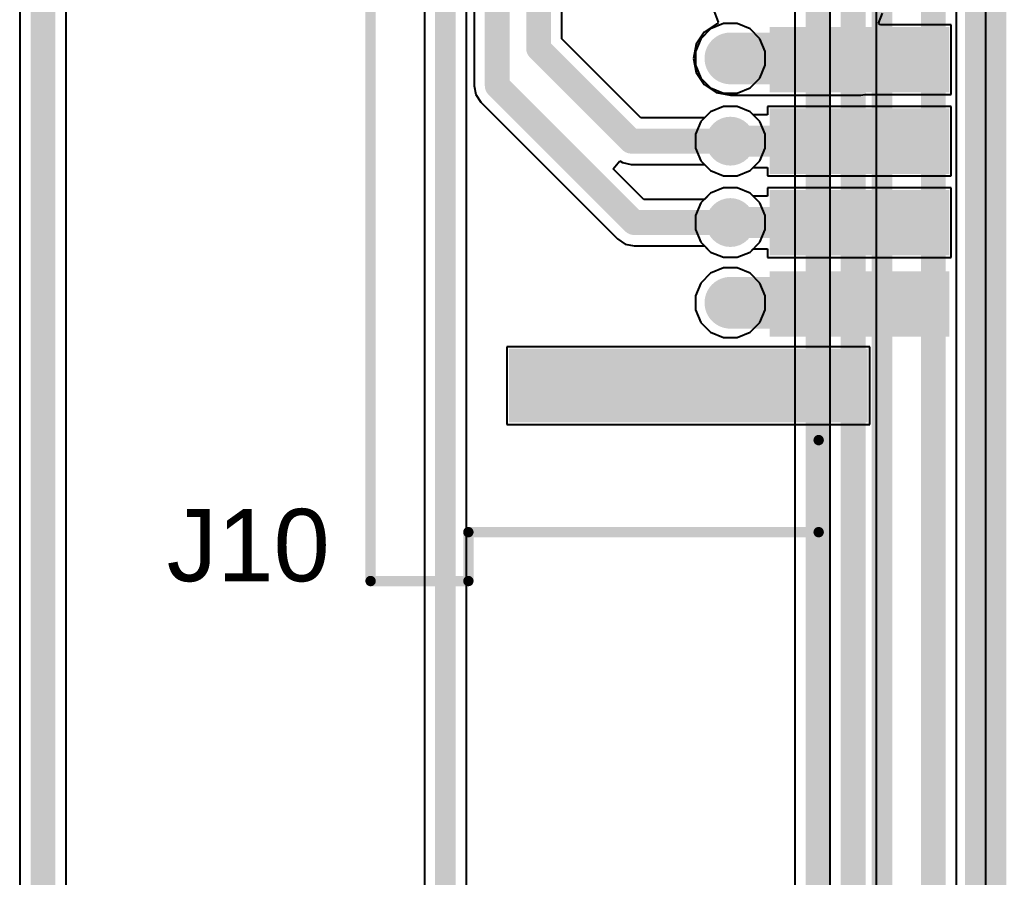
# Model space of a CAD drawing. Header units: inches. Extents: x -4.4 to 45.3, y -0.3 to 53.7.
# Drawn here: x 33.15 to 45.26, y 10.27 to 20.8 of the extents above; entities that cross this region are included whole.
import ezdxf

# ---------------------------------------------------------------- set-up
doc = ezdxf.new("R2010")
doc.units = ezdxf.units.IN
for name, color, linetype in [('Board Outline', 76, 'Continuous'), ('Bottom Layer', 5, 'Continuous'), ('Signal_1', 16, 'Continuous'), ('Signal_2', 76, 'Continuous'), ('Top Layer', 1, 'Continuous'), ('Top Overlay', 2, 'Continuous'), ('Top Paste', 8, 'Continuous'), ('Top Solder', 216, 'Continuous'), ('Via Holes', 16, 'Continuous')]:
    doc.layers.add(name, color=color, linetype=linetype)
doc.styles.add('Arial', font='', dxfattribs={"height": 0.2})
doc.styles.get('Arial').set_extended_font_data('Arial')

# ---------------------------------------------------------------- blocks, each defined once
blk = doc.blocks.new('SFW5R_1STE1LF_25')
at = {"layer": 'Top Layer'}
for points in [[(-2.3, 2.05), (-1.7, 2.05), (-1.7, 0.05), (-2.3, 0.05)], [(-1.3, 2.05), (-0.7, 2.05), (-0.7, 0.05), (-1.3, 0.05)], [(-0.3, 2.05), (0.3, 2.05), (0.3, 0.05), (-0.3, 0.05)], [(0.7, 2.05), (1.3, 2.05), (1.3, 0.05), (0.7, 0.05)], [(1.7, 2.05), (2.3, 2.05), (2.3, 0.05), (1.7, 0.05)], [(-3.35, 1.05), (-2.65, 1.05), (-2.65, -3.15), (-3.35, -3.15)], [(2.65, 1.05), (3.35, 1.05), (3.35, -3.15), (2.65, -3.15)]]:
    blk.add_hatch(color=1, dxfattribs=at).paths.add_polyline_path(points)
at = {"layer": 'Top Paste'}
for points in [[(-2.3, 2.05), (-1.7, 2.05), (-1.7, 0.05), (-2.3, 0.05)], [(-1.3, 2.05), (-0.7, 2.05), (-0.7, 0.05), (-1.3, 0.05)], [(-0.3, 2.05), (0.3, 2.05), (0.3, 0.05), (-0.3, 0.05)], [(0.7, 2.05), (1.3, 2.05), (1.3, 0.05), (0.7, 0.05)], [(1.7, 2.05), (2.3, 2.05), (2.3, 0.05), (1.7, 0.05)], [(-3.35, 1.05), (-2.65, 1.05), (-2.65, -3.15), (-3.35, -3.15)], [(2.65, 1.05), (3.35, 1.05), (3.35, -3.15), (2.65, -3.15)]]:
    blk.add_hatch(color=8, dxfattribs=at).paths.add_polyline_path(points)
at = {"layer": 'Top Solder'}
for points in [[(-2.402, 2.152), (-1.598, 2.152), (-1.598, -0.052), (-2.402, -0.052)], [(-1.402, 2.152), (-0.598, 2.152), (-0.598, -0.052), (-1.402, -0.052)], [(-0.402, 2.152), (0.402, 2.152), (0.402, -0.052), (-0.402, -0.052)], [(0.598, 2.152), (1.402, 2.152), (1.402, -0.052), (0.598, -0.052)], [(1.598, 2.152), (2.402, 2.152), (2.402, -0.052), (1.598, -0.052)], [(-3.452, 1.152), (-2.548, 1.152), (-2.548, -3.252), (-3.452, -3.252)], [(2.548, 1.152), (3.452, 1.152), (3.452, -3.252), (2.548, -3.252)]]:
    blk.add_hatch(color=216, dxfattribs=at).paths.add_polyline_path(points)
at = {"layer": 'Top Overlay'}
for points in [[(-2.492, 1.566, 0.127, 0.127, 0), (-2.619, 1.693, 0.127, 0.127, 0)], [(-2.619, 1.439, 0.127, 0.127, 0), (-2.619, 1.693, 0.127, 0.127, 0)], [(-2.619, 1.439, 0.127, 0.127, 0), (-2.492, 1.566, 0.127, 0.127, 0)], [(-4.8, -3.75, 0.127, 0.127, 0), (-4.8, 0.55, 0.127, 0.127, 0)], [(-3.67, 0.55, 0.127, 0.127, 0), (-4.8, 0.55, 0.127, 0.127, 0)], [(4.8, 0.55, 0.127, 0.127, 0), (3.67, 0.55, 0.127, 0.127, 0)], [(4.8, -3.75, 0.127, 0.127, 0), (4.8, 0.55, 0.127, 0.127, 0)], [(-4.8, -3.75, 0.127, 0.127, 0), (-5.4, -3.75, 0.127, 0.127, 0)], [(-5.4, -4.95, 0.127, 0.127, 0), (-5.4, -3.75, 0.127, 0.127, 0)], [(5.4, -3.75, 0.127, 0.127, 0), (4.8, -3.75, 0.127, 0.127, 0)], [(5.4, -4.95, 0.127, 0.127, 0), (5.4, -3.75, 0.127, 0.127, 0)], [(5.4, -4.95, 0.127, 0.127, 0), (-5.4, -4.95, 0.127, 0.127, 0)]]:
    blk.add_lwpolyline(points, format="xyseb", dxfattribs=at)
for points in [[(-2.651, 1.693, 0.0635, 0.0635, 1), (-2.587, 1.693, 0.0635, 0.0635, 1)], [(-2.651, 1.693, 0.0635, 0.0635, 1), (-2.587, 1.693, 0.0635, 0.0635, 1)], [(-2.524, 1.566, 0.0635, 0.0635, 1), (-2.46, 1.566, 0.0635, 0.0635, 1)], [(-2.524, 1.566, 0.0635, 0.0635, 1), (-2.46, 1.566, 0.0635, 0.0635, 1)], [(-2.651, 1.439, 0.0635, 0.0635, 1), (-2.587, 1.439, 0.0635, 0.0635, 1)], [(-2.651, 1.439, 0.0635, 0.0635, 1), (-2.587, 1.439, 0.0635, 0.0635, 1)], [(-4.832, 0.55, 0.0635, 0.0635, 1), (-4.768, 0.55, 0.0635, 0.0635, 1)], [(-4.832, 0.55, 0.0635, 0.0635, 1), (-4.768, 0.55, 0.0635, 0.0635, 1)], [(-3.702, 0.55, 0.0635, 0.0635, 1), (-3.638, 0.55, 0.0635, 0.0635, 1)], [(3.638, 0.55, 0.0635, 0.0635, 1), (3.702, 0.55, 0.0635, 0.0635, 1)], [(4.768, 0.55, 0.0635, 0.0635, 1), (4.832, 0.55, 0.0635, 0.0635, 1)], [(4.768, 0.55, 0.0635, 0.0635, 1), (4.832, 0.55, 0.0635, 0.0635, 1)], [(-5.432, -3.75, 0.0635, 0.0635, 1), (-5.368, -3.75, 0.0635, 0.0635, 1)], [(-5.432, -3.75, 0.0635, 0.0635, 1), (-5.368, -3.75, 0.0635, 0.0635, 1)], [(-4.832, -3.75, 0.0635, 0.0635, 1), (-4.768, -3.75, 0.0635, 0.0635, 1)], [(-4.832, -3.75, 0.0635, 0.0635, 1), (-4.768, -3.75, 0.0635, 0.0635, 1)], [(4.768, -3.75, 0.0635, 0.0635, 1), (4.832, -3.75, 0.0635, 0.0635, 1)], [(4.768, -3.75, 0.0635, 0.0635, 1), (4.832, -3.75, 0.0635, 0.0635, 1)], [(5.368, -3.75, 0.0635, 0.0635, 1), (5.432, -3.75, 0.0635, 0.0635, 1)], [(5.368, -3.75, 0.0635, 0.0635, 1), (5.432, -3.75, 0.0635, 0.0635, 1)], [(-5.432, -4.95, 0.0635, 0.0635, 1), (-5.368, -4.95, 0.0635, 0.0635, 1)], [(-5.432, -4.95, 0.0635, 0.0635, 1), (-5.368, -4.95, 0.0635, 0.0635, 1)], [(5.368, -4.95, 0.0635, 0.0635, 1), (5.432, -4.95, 0.0635, 0.0635, 1)], [(5.368, -4.95, 0.0635, 0.0635, 1), (5.432, -4.95, 0.0635, 0.0635, 1)]]:
    blk.add_lwpolyline(points, format="xyseb", close=True, dxfattribs=at)

msp = doc.modelspace()

# ---------------------------------------------------------------- hatches: boundary and pattern name
at = {"layer": 'Bottom Layer'}
h = msp.add_hatch(color=5, dxfattribs=at)
edge = h.paths.add_edge_path()
edge.add_arc((41.876, 20.326), 0.3, 0, 360)
h = msp.add_hatch(color=5, dxfattribs=at)
edge = h.paths.add_edge_path()
edge.add_arc((41.876, 19.31), 0.3, 0, 360)
h = msp.add_hatch(color=5, dxfattribs=at)
edge = h.paths.add_edge_path()
edge.add_arc((41.876, 18.311), 0.3, 0, 360)
h = msp.add_hatch(color=5, dxfattribs=at)
edge = h.paths.add_edge_path()
edge.add_arc((41.876, 17.326), 0.3, 0, 360)
at = {"layer": 'Signal_1'}
h = msp.add_hatch(color=16, dxfattribs=at)
edge = h.paths.add_edge_path()
edge.add_arc((41.876, 20.326), 0.3, 0, 360)
h = msp.add_hatch(color=16, dxfattribs=at)
edge = h.paths.add_edge_path()
edge.add_arc((41.876, 19.31), 0.3, 0, 360)
h = msp.add_hatch(color=16, dxfattribs=at)
edge = h.paths.add_edge_path()
edge.add_arc((41.876, 18.311), 0.3, 0, 360)
h = msp.add_hatch(color=16, dxfattribs=at)
edge = h.paths.add_edge_path()
edge.add_arc((41.876, 17.326), 0.3, 0, 360)
at = {"layer": 'Signal_2'}
h = msp.add_hatch(color=76, dxfattribs=at)
edge = h.paths.add_edge_path()
edge.add_arc((41.876, 20.326), 0.3, 0, 360)
h = msp.add_hatch(color=76, dxfattribs=at)
edge = h.paths.add_edge_path()
edge.add_arc((41.876, 19.31), 0.3, 0, 360)
h = msp.add_hatch(color=76, dxfattribs=at)
edge = h.paths.add_edge_path()
edge.add_arc((41.876, 18.311), 0.3, 0, 360)
h = msp.add_hatch(color=76, dxfattribs=at)
edge = h.paths.add_edge_path()
edge.add_arc((41.876, 17.326), 0.3, 0, 360)
at = {"layer": 'Top Layer'}
h = msp.add_hatch(color=1, dxfattribs=at)
edge = h.paths.add_edge_path()
edge.add_arc((41.876, 20.326), 0.3, 0, 360)
h = msp.add_hatch(color=1, dxfattribs=at)
edge = h.paths.add_edge_path()
edge.add_arc((41.876, 19.31), 0.3, 0, 360)
h = msp.add_hatch(color=1, dxfattribs=at)
edge = h.paths.add_edge_path()
edge.add_arc((41.876, 18.311), 0.3, 0, 360)
h = msp.add_hatch(color=1, dxfattribs=at)
edge = h.paths.add_edge_path()
edge.add_arc((41.876, 17.326), 0.3, 0, 360)
at = {"layer": 'Via Holes'}
h = msp.add_hatch(color=7, dxfattribs=at)
edge = h.paths.add_edge_path()
edge.add_arc((41.876, 20.326), 0.15, 0, 360)
h = msp.add_hatch(color=7, dxfattribs=at)
edge = h.paths.add_edge_path()
edge.add_arc((41.876, 19.31), 0.15, 0, 360)
h = msp.add_hatch(color=7, dxfattribs=at)
edge = h.paths.add_edge_path()
edge.add_arc((41.876, 18.311), 0.15, 0, 360)
h = msp.add_hatch(color=7, dxfattribs=at)
edge = h.paths.add_edge_path()
edge.add_arc((41.876, 17.326), 0.15, 0, 360)

# ---------------------------------------------------------------- linework, layer by layer
at = {"layer": 'Board Outline'}
msp.add_lwpolyline([(45.009, 49.936, 0.508, 0.508, 0), (45.009, 0, 0.508, 0.508, 0)], format="xyseb", dxfattribs=at)
at = {"layer": 'Bottom Layer'}
for p, q in [((45.009, 40.343), (45.009, 0)), ((33.153, 25.164), (33.153, 6.784)), ((33.723, 6.666), (33.723, 25.164)), ((41.791, 20.753), (41.634, 20.688)), ((41.961, 20.753), (41.791, 20.753)), ((42.118, 20.688), (41.961, 20.753)), ((41.634, 20.688), (41.514, 20.568)), ((42.238, 20.568), (42.118, 20.688)), ((41.514, 20.568), (41.449, 20.411)), ((42.303, 20.411), (42.238, 20.568)), ((41.449, 20.411), (41.449, 20.241)), ((42.303, 20.241), (42.303, 20.411)), ((41.449, 20.241), (41.514, 20.084)), ((42.238, 20.084), (42.303, 20.241)), ((41.514, 20.084), (41.634, 19.964)), ((42.118, 19.964), (42.238, 20.084)), ((41.634, 19.964), (41.791, 19.899)), ((41.791, 19.899), (41.961, 19.899)), ((41.961, 19.899), (42.118, 19.964)), ((41.634, 19.672), (41.514, 19.552)), ((41.791, 19.737), (41.634, 19.672)), ((41.961, 19.737), (41.791, 19.737)), ((42.118, 19.672), (41.961, 19.737)), ((42.238, 19.552), (42.118, 19.672)), ((41.514, 19.552), (41.449, 19.395)), ((42.303, 19.395), (42.238, 19.552)), ((41.449, 19.395), (41.449, 19.225)), ((42.303, 19.225), (42.303, 19.395)), ((41.449, 19.225), (41.514, 19.068)), ((42.238, 19.068), (42.303, 19.225)), ((41.514, 19.068), (41.634, 18.948)), ((42.118, 18.948), (42.238, 19.068)), ((41.634, 18.948), (41.791, 18.883)), ((41.961, 18.883), (42.118, 18.948)), ((41.791, 18.883), (41.961, 18.883)), ((41.634, 18.673), (41.514, 18.552)), ((41.791, 18.738), (41.634, 18.673)), ((41.961, 18.738), (41.791, 18.738)), ((42.118, 18.673), (41.961, 18.738)), ((42.238, 18.552), (42.118, 18.673)), ((41.514, 18.552), (41.449, 18.396)), ((42.303, 18.396), (42.238, 18.552)), ((41.449, 18.396), (41.449, 18.226)), ((42.303, 18.226), (42.303, 18.396)), ((41.449, 18.226), (41.514, 18.069)), ((42.238, 18.069), (42.303, 18.226)), ((41.514, 18.069), (41.634, 17.949)), ((42.118, 17.949), (42.238, 18.069)), ((41.634, 17.949), (41.791, 17.884)), ((41.961, 17.884), (42.118, 17.949)), ((41.791, 17.884), (41.961, 17.884))]:
    msp.add_line(p, q, dxfattribs=at)
msp.add_lwpolyline([(33.438, 6.666, 0.305, 0.305, 0), (33.438, 25.483, 0.305, 0.305, 0)], format="xyseb", dxfattribs=at)
at = {"layer": 'Signal_1'}
for p, q in [((45.009, 37.454), (45.009, 0)), ((39.807, 20.565), (39.807, 25.603)), ((43.668, 2.032), (43.668, 24.302)), ((38.73, 23.86), (38.73, 19.99)), ((42.667, 23.644), (42.667, 5.731)), ((40.777, 19.595), (39.807, 20.565)), ((38.73, 19.99), (38.73, 19.99)), ((38.73, 19.99), (38.751, 19.881)), ((38.751, 19.881), (38.813, 19.788)), ((38.813, 19.788), (40.492, 18.109)), ((41.634, 19.672), (41.557, 19.595)), ((41.791, 19.737), (41.634, 19.672)), ((41.961, 19.737), (41.791, 19.737)), ((42.118, 19.672), (41.961, 19.737)), ((42.238, 19.552), (42.118, 19.672)), ((41.557, 19.595), (40.777, 19.595)), ((42.303, 19.395), (42.238, 19.552)), ((42.303, 19.225), (42.303, 19.395)), ((42.238, 19.068), (42.303, 19.225)), ((40.438, 18.969), (40.519, 19.068)), ((40.519, 19.068), (40.55, 19.047)), ((40.55, 19.047), (40.659, 19.025)), ((40.659, 19.025), (40.659, 19.025)), ((40.659, 19.025), (41.557, 19.025)), ((41.557, 19.025), (41.634, 18.948)), ((42.118, 18.948), (42.238, 19.068)), ((40.812, 18.595), (40.438, 18.969)), ((41.634, 18.948), (41.791, 18.883)), ((41.961, 18.883), (42.118, 18.948)), ((41.791, 18.883), (41.961, 18.883)), ((41.634, 18.673), (41.557, 18.595)), ((41.791, 18.738), (41.634, 18.673)), ((41.961, 18.738), (41.791, 18.738)), ((42.118, 18.673), (41.961, 18.738)), ((42.238, 18.552), (42.118, 18.673)), ((41.557, 18.595), (40.812, 18.595)), ((42.303, 18.396), (42.238, 18.552)), ((42.303, 18.226), (42.303, 18.396)), ((42.238, 18.069), (42.303, 18.226)), ((40.492, 18.109), (40.492, 18.109)), ((40.492, 18.109), (40.585, 18.047)), ((40.585, 18.047), (40.694, 18.026)), ((42.118, 17.949), (42.238, 18.069)), ((40.694, 18.026), (41.557, 18.026)), ((41.557, 18.026), (41.634, 17.949)), ((41.634, 17.949), (41.791, 17.884)), ((41.961, 17.884), (42.118, 17.949)), ((41.791, 17.884), (41.961, 17.884)), ((41.634, 17.688), (41.514, 17.568)), ((41.791, 17.753), (41.634, 17.688)), ((41.961, 17.753), (41.791, 17.753)), ((42.118, 17.688), (41.961, 17.753)), ((42.238, 17.568), (42.118, 17.688)), ((41.514, 17.568), (41.449, 17.411)), ((42.303, 17.411), (42.238, 17.568)), ((41.449, 17.411), (41.449, 17.241)), ((42.303, 17.241), (42.303, 17.411)), ((41.449, 17.241), (41.514, 17.084)), ((42.238, 17.084), (42.303, 17.241)), ((41.514, 17.084), (41.634, 16.964)), ((42.118, 16.964), (42.238, 17.084)), ((41.634, 16.964), (41.791, 16.899)), ((41.961, 16.899), (42.118, 16.964)), ((41.791, 16.899), (41.961, 16.899))]:
    msp.add_line(p, q, dxfattribs=at)
for points in [[(39.522, 20.447, 0.305, 0.305, 0), (39.522, 25.603, 0.305, 0.305, 0)], [(43.409, 2.032, 0.254, 0.254, 0), (43.409, 24.302, 0.254, 0.254, 0)], [(39.014, 19.99, 0.305, 0.305, 0), (39.014, 23.978, 0.305, 0.305, 0)], [(42.951, 5.613, 0.305, 0.305, 0), (42.951, 23.762, 0.305, 0.305, 0)], [(39.522, 20.447, 0.305, 0.305, 0), (40.659, 19.31, 0.305, 0.305, 0)], [(39.014, 19.99, 0.305, 0.305, 0), (40.694, 18.311, 0.305, 0.305, 0)], [(40.659, 19.31, 0.305, 0.305, 0), (41.876, 19.31, 0.305, 0.305, 0)], [(40.694, 18.311, 0.305, 0.305, 0), (41.876, 18.311, 0.305, 0.305, 0)]]:
    msp.add_lwpolyline(points, format="xyseb", dxfattribs=at)
for points in [[(39.446, 20.447, 0.152, 0.152, 1), (39.599, 20.447, 0.152, 0.152, 1)], [(39.446, 20.447, 0.152, 0.152, 1), (39.599, 20.447, 0.152, 0.152, 1)], [(38.938, 19.99, 0.152, 0.152, 1), (39.091, 19.99, 0.152, 0.152, 1)], [(38.938, 19.99, 0.152, 0.152, 1), (39.091, 19.99, 0.152, 0.152, 1)], [(40.583, 19.31, 0.152, 0.152, 1), (40.736, 19.31, 0.152, 0.152, 1)], [(40.583, 19.31, 0.152, 0.152, 1), (40.736, 19.31, 0.152, 0.152, 1)], [(41.8, 19.31, 0.152, 0.152, 1), (41.953, 19.31, 0.152, 0.152, 1)], [(40.617, 18.311, 0.152, 0.152, 1), (40.77, 18.311, 0.152, 0.152, 1)], [(40.617, 18.311, 0.152, 0.152, 1), (40.77, 18.311, 0.152, 0.152, 1)], [(41.8, 18.311, 0.152, 0.152, 1), (41.953, 18.311, 0.152, 0.152, 1)]]:
    msp.add_lwpolyline(points, format="xyseb", close=True, dxfattribs=at)
at = {"layer": 'Signal_2'}
for p, q in [((43.099, 26.328), (43.099, 5.441)), ((44.652, 7.253), (44.652, 26.328)), ((45.009, 26.328), (45.009, 0)), ((41.634, 19.672), (41.514, 19.552)), ((41.791, 19.737), (41.634, 19.672)), ((41.961, 19.737), (41.791, 19.737)), ((42.118, 19.672), (41.961, 19.737)), ((42.238, 19.552), (42.118, 19.672)), ((41.514, 19.552), (41.449, 19.395)), ((42.303, 19.395), (42.238, 19.552)), ((41.449, 19.395), (41.449, 19.225)), ((42.303, 19.225), (42.303, 19.395)), ((41.449, 19.225), (41.514, 19.068)), ((42.238, 19.068), (42.303, 19.225)), ((41.514, 19.068), (41.634, 18.948)), ((42.118, 18.948), (42.238, 19.068)), ((41.634, 18.948), (41.791, 18.883)), ((41.961, 18.883), (42.118, 18.948)), ((41.791, 18.883), (41.961, 18.883)), ((41.634, 18.673), (41.514, 18.552)), ((41.791, 18.738), (41.634, 18.673)), ((41.961, 18.738), (41.791, 18.738)), ((42.118, 18.673), (41.961, 18.738)), ((42.238, 18.552), (42.118, 18.673)), ((41.514, 18.552), (41.449, 18.396)), ((42.303, 18.396), (42.238, 18.552)), ((41.449, 18.396), (41.449, 18.226)), ((42.303, 18.226), (42.303, 18.396)), ((41.449, 18.226), (41.514, 18.069)), ((42.238, 18.069), (42.303, 18.226)), ((41.514, 18.069), (41.634, 17.949)), ((42.118, 17.949), (42.238, 18.069)), ((41.634, 17.949), (41.791, 17.884)), ((41.961, 17.884), (42.118, 17.949)), ((41.791, 17.884), (41.961, 17.884)), ((41.634, 17.688), (41.514, 17.568)), ((41.791, 17.753), (41.634, 17.688)), ((41.961, 17.753), (41.791, 17.753)), ((42.118, 17.688), (41.961, 17.753)), ((42.238, 17.568), (42.118, 17.688)), ((41.514, 17.568), (41.449, 17.411)), ((42.303, 17.411), (42.238, 17.568)), ((41.449, 17.411), (41.449, 17.241)), ((42.303, 17.241), (42.303, 17.411)), ((41.449, 17.241), (41.514, 17.084)), ((42.238, 17.084), (42.303, 17.241)), ((41.514, 17.084), (41.634, 16.964)), ((42.118, 16.964), (42.238, 17.084)), ((41.634, 16.964), (41.791, 16.899)), ((41.961, 16.899), (42.118, 16.964)), ((41.791, 16.899), (41.961, 16.899))]:
    msp.add_line(p, q, dxfattribs=at)
for points in [[(43.739, 4.978, 0.254, 0.254, 0), (43.739, 34.419, 0.254, 0.254, 0)], [(43.358, 5.334, 0.254, 0.254, 0), (43.358, 32.436, 0.254, 0.254, 0)], [(44.367, 6.934, 0.305, 0.305, 0), (44.367, 27.686, 0.305, 0.305, 0)]]:
    msp.add_lwpolyline(points, format="xyseb", dxfattribs=at)
at = {"layer": 'Top Layer'}
for p, q in [((45.009, 40.343), (45.009, 0)), ((38.12, 27.635), (38.12, 8.092)), ((38.638, 8.092), (38.638, 27.478)), ((41.666, 20.935), (41.728, 20.772)), ((43.695, 20.756), (43.744, 20.883)), ((41.703, 20.745), (41.556, 20.647)), ((41.716, 20.748), (41.703, 20.745)), ((41.728, 20.772), (41.716, 20.748)), ((43.717, 20.737), (43.695, 20.756)), ((44.587, 20.737), (43.717, 20.737)), ((44.587, 19.883), (44.587, 20.737)), ((41.556, 20.647), (41.458, 20.5)), ((41.458, 20.5), (41.423, 20.326)), ((41.423, 20.326), (41.458, 20.153)), ((41.458, 20.153), (41.556, 20.006)), ((41.556, 20.006), (41.703, 19.907)), ((41.703, 19.907), (41.876, 19.873)), ((41.876, 19.873), (43.477, 19.873)), ((43.477, 19.873), (43.528, 19.883)), ((43.528, 19.883), (44.587, 19.883)), ((41.634, 19.672), (41.514, 19.552)), ((41.791, 19.737), (41.634, 19.672)), ((41.961, 19.737), (41.791, 19.737)), ((42.118, 19.672), (41.961, 19.737)), ((42.156, 19.634), (42.118, 19.672)), ((42.333, 19.634), (42.156, 19.634)), ((44.587, 19.737), (42.333, 19.737)), ((42.333, 19.737), (42.333, 19.634)), ((44.587, 18.883), (44.587, 19.737)), ((41.514, 19.552), (41.449, 19.395)), ((41.449, 19.395), (41.449, 19.225)), ((41.449, 19.225), (41.514, 19.068)), ((41.514, 19.068), (41.634, 18.948)), ((41.634, 18.948), (41.791, 18.883)), ((41.961, 18.883), (42.118, 18.948)), ((42.118, 18.948), (42.156, 18.986)), ((42.156, 18.986), (42.333, 18.986)), ((42.333, 18.986), (42.333, 18.883)), ((41.791, 18.883), (41.961, 18.883)), ((42.333, 18.883), (44.587, 18.883)), ((41.634, 18.673), (41.514, 18.552)), ((41.791, 18.738), (41.634, 18.673)), ((41.961, 18.738), (41.791, 18.738)), ((42.118, 18.673), (41.961, 18.738)), ((42.156, 18.634), (42.118, 18.673)), ((44.587, 18.737), (42.333, 18.737)), ((42.333, 18.737), (42.333, 18.634)), ((44.587, 17.883), (44.587, 18.737)), ((41.514, 18.552), (41.449, 18.396)), ((42.333, 18.634), (42.156, 18.634)), ((41.449, 18.396), (41.449, 18.226)), ((41.449, 18.226), (41.514, 18.069)), ((41.514, 18.069), (41.634, 17.949)), ((41.634, 17.949), (41.791, 17.884)), ((41.961, 17.884), (42.118, 17.949)), ((42.118, 17.949), (42.156, 17.987)), ((42.156, 17.987), (42.333, 17.987)), ((42.333, 17.987), (42.333, 17.883)), ((41.791, 17.884), (41.961, 17.884)), ((42.333, 17.883), (44.587, 17.883)), ((43.587, 16.787), (39.133, 16.787)), ((39.133, 16.787), (39.133, 15.833)), ((43.587, 15.833), (43.587, 16.787)), ((39.133, 15.833), (43.587, 15.833))]:
    msp.add_line(p, q, dxfattribs=at)
for points in [[(38.379, 7.747, 0.254, 0.254, 0), (38.379, 27.635, 0.254, 0.254, 0)], [(41.876, 20.326, 0.635, 0.635, 0), (43.477, 20.326, 0.635, 0.635, 0)], [(41.851, 19.31, 0.381, 0.381, 0), (43.494, 19.31, 0.381, 0.381, 0)], [(41.876, 18.311, 0.381, 0.381, 0), (43.494, 18.311, 0.381, 0.381, 0)], [(41.876, 17.326, 0.635, 0.635, 0), (42.571, 17.326, 0.635, 0.635, 0)], [(42.571, 17.326, 0.635, 0.635, 0), (42.574, 17.323, 0.635, 0.635, 0)], [(42.574, 17.323, 0.635, 0.635, 0), (42.778, 17.323, 0.635, 0.635, 0)]]:
    msp.add_lwpolyline(points, format="xyseb", dxfattribs=at)
for points in [[(41.718, 20.326, 0.318, 0.318, 1), (42.035, 20.326, 0.318, 0.318, 1)], [(43.318, 20.326, 0.318, 0.318, 1), (43.636, 20.326, 0.318, 0.318, 1)], [(41.756, 19.31, 0.191, 0.191, 1), (41.946, 19.31, 0.191, 0.191, 1)], [(43.398, 19.31, 0.191, 0.191, 1), (43.589, 19.31, 0.191, 0.191, 1)], [(41.781, 18.311, 0.191, 0.191, 1), (41.972, 18.311, 0.191, 0.191, 1)], [(43.398, 18.311, 0.191, 0.191, 1), (43.589, 18.311, 0.191, 0.191, 1)], [(41.718, 17.326, 0.318, 0.318, 1), (42.035, 17.326, 0.318, 0.318, 1)], [(42.412, 17.326, 0.318, 0.318, 1), (42.729, 17.326, 0.318, 0.318, 1)], [(42.412, 17.326, 0.318, 0.318, 1), (42.729, 17.326, 0.318, 0.318, 1)], [(42.415, 17.323, 0.318, 0.318, 1), (42.733, 17.323, 0.318, 0.318, 1)], [(42.415, 17.323, 0.318, 0.318, 1), (42.733, 17.323, 0.318, 0.318, 1)], [(42.619, 17.323, 0.318, 0.318, 1), (42.937, 17.323, 0.318, 0.318, 1)]]:
    msp.add_lwpolyline(points, format="xyseb", close=True, dxfattribs=at)

# ---------------------------------------------------------------- block references
at = {"rotation": 270}
msp.add_blockref('SFW5R_1STE1LF_25', (42.41, 19.31), dxfattribs=at)

# ---------------------------------------------------------------- texts
at = {"layer": 'Top Overlay', "style": 'Arial'}
msp.add_text('J10', height=0.889, dxfattribs=at).set_placement((34.957, 13.907))

doc.saveas('drawing.dxf')
